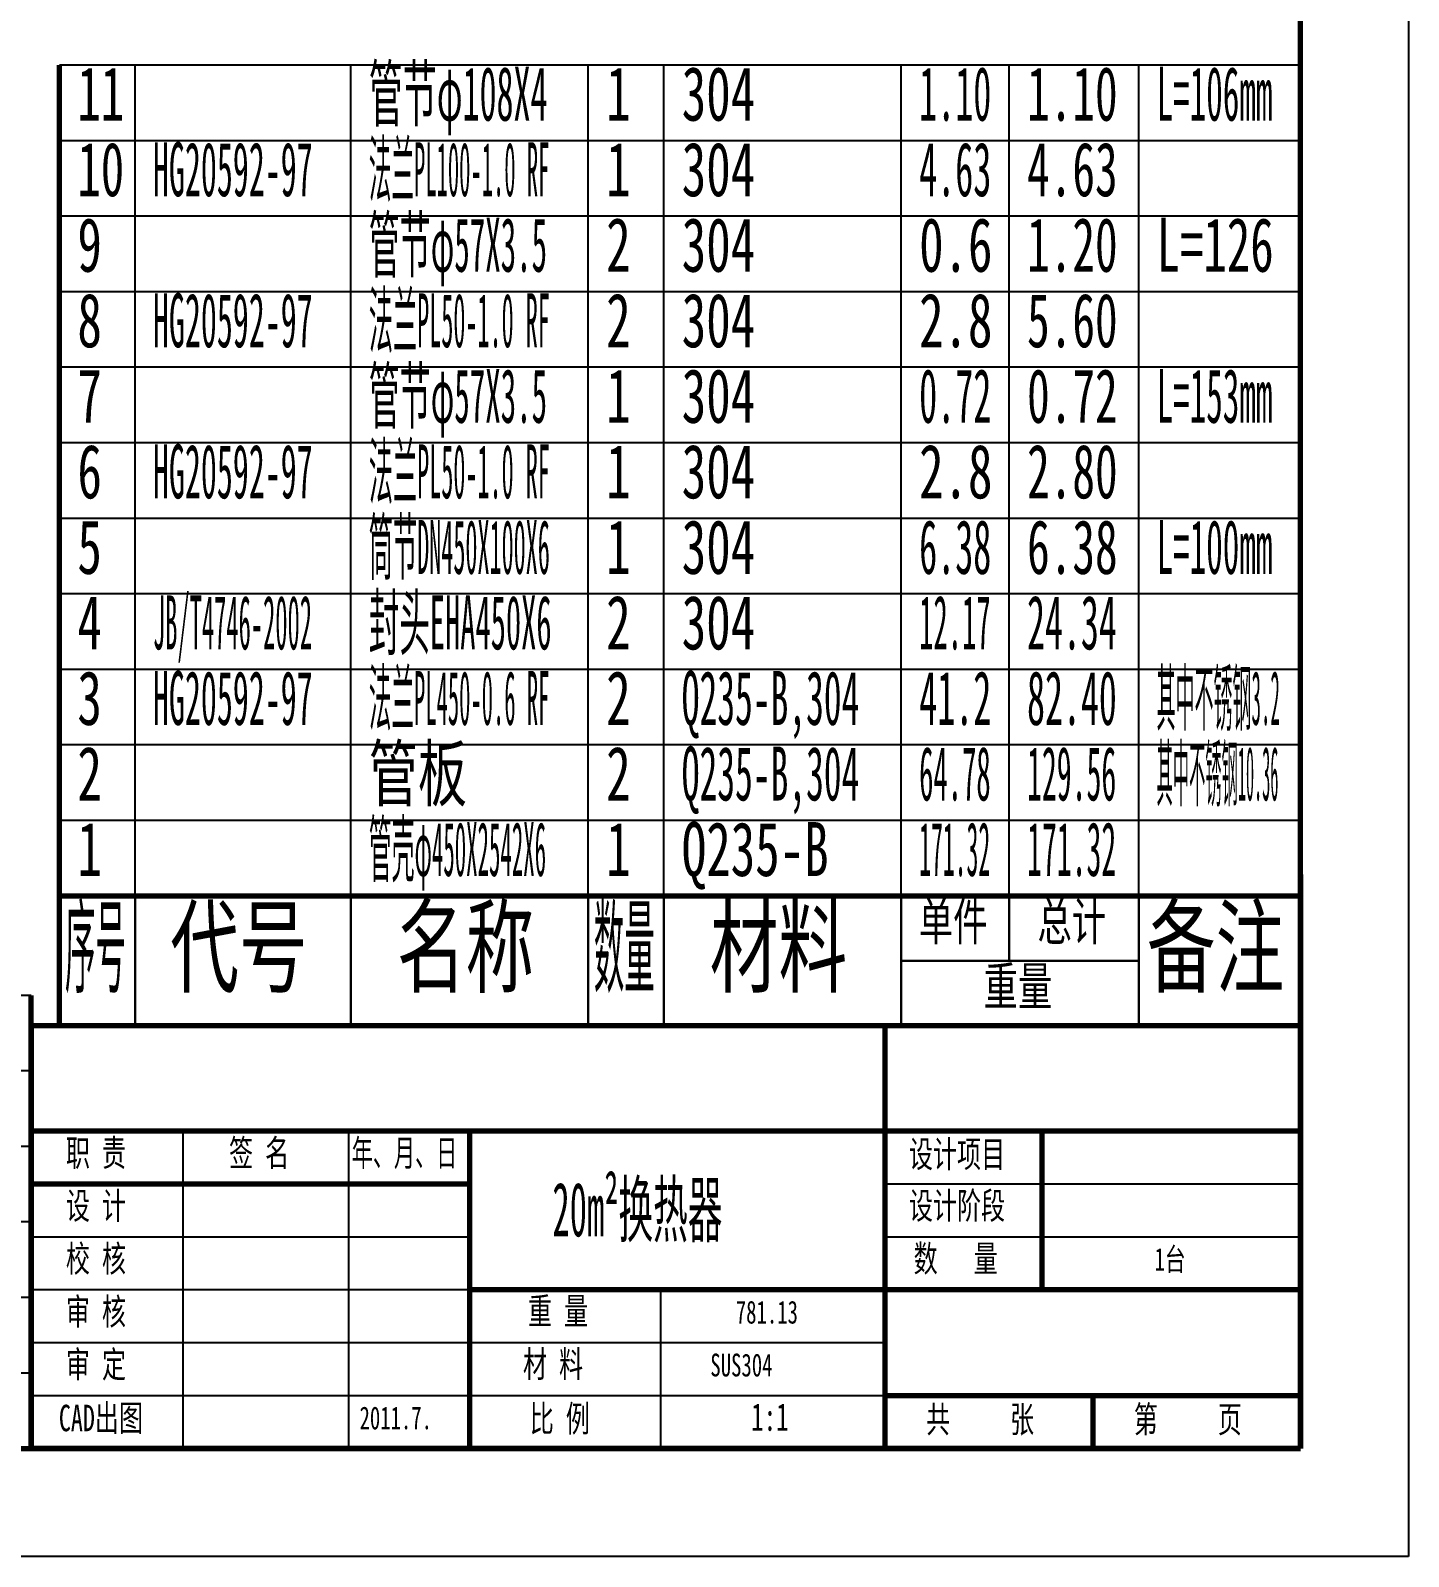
# Model space of a CAD drawing. Header units: millimetres. Extents: x -2673 to 2673, y -4526 to 1890.
# Drawn here: x 1524 to 2673, y -1890 to -617 of the extents above; entities that cross this region are included whole.
import ezdxf

# ---------------------------------------------------------------- set-up
doc = ezdxf.new("R2010")
doc.units = ezdxf.units.MM
for name, color, linetype, lineweight in [('CAXA0', 7, 'Continuous', 70), ('CAXA3', 7, 'Continuous', 25), ('CAXA4', 3, 'Continuous', 25)]:
    doc.layers.add(name, color=color, linetype=linetype, lineweight=lineweight)
doc.styles.add('TextStyle0', font='SIMFANG.TTF', dxfattribs={"width": 0.585181})
doc.styles.add('TextStyle1', font='SIMFANG.TTF', dxfattribs={"width": 0.665629})
doc.styles.add('TextStyle10', font='SIMFANG.TTF', dxfattribs={"width": 0.435158})
doc.styles.add('TextStyle11', font='SIMFANG.TTF', dxfattribs={"width": 0.307382})
doc.styles.add('TextStyle12', font='SIMFANG.TTF', dxfattribs={"width": 0.491571})
doc.styles.add('TextStyle13', font='SIMFANG.TTF', dxfattribs={"width": 0.488981})
doc.styles.add('TextStyle14', font='SIMFANG.TTF', dxfattribs={"width": 0.257974})
doc.styles.add('TextStyle15', font='SIMFANG.TTF', dxfattribs={"width": 0.33333})
doc.styles.add('TextStyle16', font='SIMFANG.TTF', dxfattribs={"width": 0.414658})
doc.styles.add('TextStyle17', font='SIMFANG.TTF', dxfattribs={"width": 0.328637})
doc.styles.add('TextStyle18', font='SIMFANG.TTF', dxfattribs={"width": 0.616971})
doc.styles.add('TextStyle19', font='SIMFANG.TTF', dxfattribs={"width": 0.450957})
doc.styles.add('TextStyle2', font='SIMFANG.TTF', dxfattribs={"width": 0.470995})
doc.styles.add('TextStyle20', font='SIMFANG.TTF', dxfattribs={"width": 0.421258})
doc.styles.add('TextStyle21', font='SIMFANG.TTF', dxfattribs={"width": 0.63806})
doc.styles.add('TextStyle22', font='SIMFANG.TTF', dxfattribs={"width": 0.636874})
doc.styles.add('TextStyle23', font='SIMFANG.TTF', dxfattribs={"width": 0.46223})
doc.styles.add('TextStyle24', font='SIMFANG.TTF', dxfattribs={"width": 0.386959})
doc.styles.add('TextStyle25', font='SIMFANG.TTF', dxfattribs={"width": 0.393293})
doc.styles.add('TextStyle26', font='SIMFANG.TTF', dxfattribs={"width": 0.362728})
doc.styles.add('TextStyle27', font='SIMFANG.TTF', dxfattribs={"width": 0.626564})
doc.styles.add('TextStyle28', font='SIMFANG.TTF', dxfattribs={"width": 0.428072})
doc.styles.add('TextStyle29', font='SIMFANG.TTF', dxfattribs={"width": 0.586574})
doc.styles.add('TextStyle3', font='SIMFANG.TTF', dxfattribs={"width": 0.296597})
doc.styles.add('TextStyle30', font='SIMFANG.TTF', dxfattribs={"width": 0.394941})
doc.styles.add('TextStyle31', font='SIMFANG.TTF', dxfattribs={"width": 0.502312})
doc.styles.add('TextStyle32', font='SIMFANG.TTF', dxfattribs={"width": 0.411067})
doc.styles.add('TextStyle4', font='SIMFANG.TTF', dxfattribs={"width": 0.310994})
doc.styles.add('TextStyle5', font='SIMFANG.TTF', dxfattribs={"width": 0.322659})
doc.styles.add('TextStyle6', font='SIMFANG.TTF', dxfattribs={"width": 0.40497})
doc.styles.add('TextStyle7', font='SIMFANG.TTF', dxfattribs={"width": 0.483942})
doc.styles.add('TextStyle8', font='SIMFANG.TTF', dxfattribs={"width": 0.389594})
doc.styles.add('TextStyle9', font='SIMFANG.TTF', dxfattribs={"width": 0.220916})
doc.styles.add('UserTxtStyle2', font='SIMFANG.TTF', dxfattribs={"width": 0.667})
doc.styles.add('标准', font='SIMFANG.TTF', dxfattribs={"width": 0.667})

# ---------------------------------------------------------------- blocks, each defined once
blk = doc.blocks.new('CAXBLOCK174', base_point=(2583, -1800))
at = {"layer": 'CAXA0', "linetype": 'Continuous', "lineweight": 70}
for p, q in [((2583, -1800), (2583, 1800)), ((-2448, -1800), (2583, -1800))]:
    blk.add_line(p, q, dxfattribs=at)
at = {"layer": 'CAXA3', "linetype": 'Continuous', "lineweight": 25}
for p, q in [((2673, 1890), (2673, -1890)), ((2673, -1890), (-2673, -1890))]:
    blk.add_line(p, q, dxfattribs=at)
blk = doc.blocks.new('CAXBLOCK210')
at = {"layer": 'CAXA3', "color": 0, "linetype": 'Continuous', "lineweight": 70}
for p, q in [((1548, -1447.2), (1548, -1339.2)), ((1611, -1339.2), (1548, -1339.2)), ((1548, -1447.2), (1611, -1447.2))]:
    blk.add_line(p, q, dxfattribs=at)
at = {"layer": 'CAXA3', "color": 0, "linetype": 'Continuous', "lineweight": 25}
blk.add_line((1611, -1339.2), (1611, -1447.2), dxfattribs=at)
at = {"layer": 'CAXA3', "color": 0, "linetype": 'Continuous', "lineweight": 25, "insert": (1552.5, -1350), "char_height": 63, "attachment_point": 1, "style": 'TextStyle3'}
blk.add_mtext('\\fFangSong_GB2312;序号', dxfattribs=at)
blk = doc.blocks.new('CAXBLOCK211')
at = {"layer": 'CAXA3', "color": 0, "linetype": 'Continuous', "lineweight": 25}
for p, q in [((1611, -1447.2), (1611, -1339.2)), ((1791, -1339.2), (1791, -1447.2))]:
    blk.add_line(p, q, dxfattribs=at)
at = {"layer": 'CAXA3', "color": 0, "linetype": 'Continuous', "lineweight": 70}
for p, q in [((1791, -1339.2), (1611, -1339.2)), ((1611, -1447.2), (1791, -1447.2))]:
    blk.add_line(p, q, dxfattribs=at)
at = {"layer": 'CAXA3', "color": 0, "linetype": 'Continuous', "lineweight": 25, "insert": (1640.3, -1350), "char_height": 63, "attachment_point": 1, "style": 'UserTxtStyle2'}
blk.add_mtext('\\fFangSong_GB2312;代号', dxfattribs=at)
blk = doc.blocks.new('CAXBLOCK212')
at = {"layer": 'CAXA3', "color": 0, "linetype": 'Continuous', "lineweight": 25}
for p, q in [((1791, -1447.2), (1791, -1339.2)), ((1989, -1339.2), (1989, -1447.2))]:
    blk.add_line(p, q, dxfattribs=at)
at = {"layer": 'CAXA3', "color": 0, "linetype": 'Continuous', "lineweight": 70}
for p, q in [((1989, -1339.2), (1791, -1339.2)), ((1791, -1447.2), (1989, -1447.2))]:
    blk.add_line(p, q, dxfattribs=at)
at = {"layer": 'CAXA3', "color": 0, "linetype": 'Continuous', "lineweight": 25, "insert": (1829.3, -1350), "char_height": 63, "attachment_point": 1, "style": 'UserTxtStyle2'}
blk.add_mtext('\\fFangSong_GB2312;名称', dxfattribs=at)
blk = doc.blocks.new('CAXBLOCK213')
at = {"layer": 'CAXA3', "color": 0, "linetype": 'Continuous', "lineweight": 25}
for p, q in [((1989, -1447.2), (1989, -1339.2)), ((2052, -1339.2), (2052, -1447.2))]:
    blk.add_line(p, q, dxfattribs=at)
at = {"layer": 'CAXA3', "color": 0, "linetype": 'Continuous', "lineweight": 70}
for p, q in [((2052, -1339.2), (1989, -1339.2)), ((1989, -1447.2), (2052, -1447.2))]:
    blk.add_line(p, q, dxfattribs=at)
at = {"layer": 'CAXA3', "color": 0, "linetype": 'Continuous', "lineweight": 25, "insert": (1993.5, -1350), "char_height": 63, "attachment_point": 1, "style": 'TextStyle3'}
blk.add_mtext('\\fFangSong_GB2312;数量', dxfattribs=at)
blk = doc.blocks.new('CAXBLOCK214')
at = {"layer": 'CAXA3', "color": 0, "linetype": 'Continuous', "lineweight": 25}
for p, q in [((2052, -1447.2), (2052, -1339.2)), ((2250, -1339.2), (2250, -1447.2))]:
    blk.add_line(p, q, dxfattribs=at)
at = {"layer": 'CAXA3', "color": 0, "linetype": 'Continuous', "lineweight": 70}
for p, q in [((2250, -1339.2), (2052, -1339.2)), ((2052, -1447.2), (2250, -1447.2))]:
    blk.add_line(p, q, dxfattribs=at)
at = {"layer": 'CAXA3', "color": 0, "linetype": 'Continuous', "lineweight": 25, "insert": (2090.3, -1350), "char_height": 63, "attachment_point": 1, "style": 'UserTxtStyle2'}
blk.add_mtext('\\fFangSong_GB2312;材料', dxfattribs=at)
blk = doc.blocks.new('CAXBLOCK215')
at = {"layer": 'CAXA3', "color": 0, "linetype": 'Continuous', "lineweight": 25}
for p, q in [((2250, -1447.2), (2250, -1393.2)), ((2448, -1393.2), (2250, -1393.2)), ((2448, -1393.2), (2448, -1447.2))]:
    blk.add_line(p, q, dxfattribs=at)
at = {"layer": 'CAXA3', "color": 0, "linetype": 'Continuous', "lineweight": 70}
blk.add_line((2250, -1447.2), (2448, -1447.2), dxfattribs=at)
at = {"layer": 'CAXA3', "color": 0, "linetype": 'Continuous', "lineweight": 25, "insert": (2318.6, -1398.6), "char_height": 31.5, "attachment_point": 1, "style": 'UserTxtStyle2'}
blk.add_mtext('\\fFangSong_GB2312;重量', dxfattribs=at)
blk = doc.blocks.new('CAXBLOCK216')
at = {"layer": 'CAXA3', "color": 0, "linetype": 'Continuous', "lineweight": 25}
for p, q in [((2250, -1393.2), (2250, -1339.2)), ((2340, -1339.2), (2340, -1393.2)), ((2250, -1393.2), (2340, -1393.2))]:
    blk.add_line(p, q, dxfattribs=at)
at = {"layer": 'CAXA3', "color": 0, "linetype": 'Continuous', "lineweight": 70}
blk.add_line((2340, -1339.2), (2250, -1339.2), dxfattribs=at)
at = {"layer": 'CAXA3', "color": 0, "linetype": 'Continuous', "lineweight": 25, "insert": (2264.6, -1344.6), "char_height": 31.5, "attachment_point": 1, "style": 'UserTxtStyle2'}
blk.add_mtext('\\fFangSong_GB2312;单件', dxfattribs=at)
blk = doc.blocks.new('CAXBLOCK217')
at = {"layer": 'CAXA3', "color": 0, "linetype": 'Continuous', "lineweight": 25}
for p, q in [((2340, -1393.2), (2340, -1339.2)), ((2448, -1339.2), (2448, -1393.2)), ((2340, -1393.2), (2448, -1393.2))]:
    blk.add_line(p, q, dxfattribs=at)
at = {"layer": 'CAXA3', "color": 0, "linetype": 'Continuous', "lineweight": 70}
blk.add_line((2448, -1339.2), (2340, -1339.2), dxfattribs=at)
at = {"layer": 'CAXA3', "color": 0, "linetype": 'Continuous', "lineweight": 25, "insert": (2363.6, -1344.6), "char_height": 31.5, "attachment_point": 1, "style": 'UserTxtStyle2'}
blk.add_mtext('\\fFangSong_GB2312;总计', dxfattribs=at)
blk = doc.blocks.new('CAXBLOCK218')
at = {"layer": 'CAXA3', "color": 0, "linetype": 'Continuous', "lineweight": 25}
blk.add_line((2448, -1447.2), (2448, -1339.2), dxfattribs=at)
at = {"layer": 'CAXA3', "color": 0, "linetype": 'Continuous', "lineweight": 70}
for p, q in [((2583, -1339.2), (2448, -1339.2)), ((2583, -1339.2), (2583, -1447.2)), ((2448, -1447.2), (2583, -1447.2))]:
    blk.add_line(p, q, dxfattribs=at)
at = {"layer": 'CAXA3', "color": 0, "linetype": 'Continuous', "lineweight": 25, "insert": (2454.8, -1350), "char_height": 63, "attachment_point": 1, "style": 'UserTxtStyle2'}
blk.add_mtext('\\fFangSong_GB2312;备注', dxfattribs=at)
blk = doc.blocks.new('CAXBLOCK219')
at = {"layer": 'CAXA3', "color": 0, "linetype": 'Continuous', "lineweight": 70}
for p, q in [((2583, -1447.2), (2583, -1321.2)), ((2583, -1321.2), (2583, -1447.2))]:
    blk.add_line(p, q, dxfattribs=at)
blk = doc.blocks.new('CAXBLOCK209', base_point=(1548, -1447.2))
at = {"layer": 'CAXA3'}
for name in ['CAXBLOCK219', 'CAXBLOCK210', 'CAXBLOCK211', 'CAXBLOCK212', 'CAXBLOCK213', 'CAXBLOCK214', 'CAXBLOCK216', 'CAXBLOCK217', 'CAXBLOCK218', 'CAXBLOCK215']:
    blk.add_blockref(name, (0, 0), dxfattribs=at)
blk = doc.blocks.new('CAXBLOCK220', base_point=(1548, -1339.2))
at = {"layer": 'CAXA3', "color": 0, "linetype": 'Continuous', "lineweight": 25}
for p, q in [((2583, -1276.2), (1548, -1276.2)), ((1611, -1339.2), (1611, -1276.2)), ((1791, -1339.2), (1791, -1276.2)), ((1989, -1339.2), (1989, -1276.2)), ((2052, -1339.2), (2052, -1276.2)), ((2250, -1339.2), (2250, -1276.2)), ((2340, -1339.2), (2340, -1276.2)), ((2448, -1339.2), (2448, -1276.2)), ((2583, -1339.2), (1548, -1339.2))]:
    blk.add_line(p, q, dxfattribs=at)
at = {"layer": 'CAXA3', "color": 0, "linetype": 'Continuous', "lineweight": 70}
for p, q in [((1548, -1339.2), (1548, -1276.2)), ((2583, -1339.2), (2583, -1276.2))]:
    blk.add_line(p, q, dxfattribs=at)
at = {"layer": 'CAXA3', "color": 0, "linetype": 'Continuous', "lineweight": 25, "char_height": 45, "attachment_point": 1}
for s, insert, style in [('\\fFangSong_GB2312;管壳φ450X2542X6', (1805.9, -1277.5), 'TextStyle4'), ('\\fFangSong_GB2312;1', (1562.9, -1277.5), 'UserTxtStyle2'), ('\\fFangSong_GB2312;1', (2003.9, -1277.5), 'UserTxtStyle2'), ('\\fFangSong_GB2312;Q235-B', (2066.9, -1277.5), 'UserTxtStyle2'), ('\\fFangSong_GB2312;171.32', (2264.9, -1277.5), 'TextStyle5'), ('\\fFangSong_GB2312;171.32', (2354.9, -1277.5), 'TextStyle6')]:
    blk.add_mtext(s, dxfattribs=dict(at, insert=insert, style=style))
blk = doc.blocks.new('CAXBLOCK221', base_point=(1548, -1276.2))
at = {"layer": 'CAXA3', "color": 0, "linetype": 'Continuous', "lineweight": 25}
for p, q in [((2583, -1213.2), (1548, -1213.2)), ((1611, -1276.2), (1611, -1213.2)), ((1791, -1276.2), (1791, -1213.2)), ((1989, -1276.2), (1989, -1213.2)), ((2052, -1276.2), (2052, -1213.2)), ((2250, -1276.2), (2250, -1213.2)), ((2340, -1276.2), (2340, -1213.2)), ((2448, -1276.2), (2448, -1213.2)), ((2583, -1276.2), (1548, -1276.2))]:
    blk.add_line(p, q, dxfattribs=at)
at = {"layer": 'CAXA3', "color": 0, "linetype": 'Continuous', "lineweight": 70}
for p, q in [((1548, -1276.2), (1548, -1213.2)), ((2583, -1276.2), (2583, -1213.2))]:
    blk.add_line(p, q, dxfattribs=at)
at = {"layer": 'CAXA3', "color": 0, "linetype": 'Continuous', "lineweight": 25, "char_height": 45, "attachment_point": 1}
for s, insert, style in [('\\fFangSong_GB2312;管板', (1805.9, -1214.5), 'UserTxtStyle2'), ('\\fFangSong_GB2312;其中不锈钢10.36', (2462.9, -1214.5), 'TextStyle9'), ('\\fFangSong_GB2312;2', (1562.9, -1214.5), 'UserTxtStyle2'), ('\\fFangSong_GB2312;2', (2003.9, -1214.5), 'UserTxtStyle2'), ('\\fFangSong_GB2312;Q235-B,304', (2066.9, -1214.5), 'TextStyle7'), ('\\fFangSong_GB2312;64.78', (2264.9, -1214.5), 'TextStyle8'), ('\\fFangSong_GB2312;129.56', (2354.9, -1214.5), 'TextStyle6')]:
    blk.add_mtext(s, dxfattribs=dict(at, insert=insert, style=style))
blk = doc.blocks.new('CAXBLOCK222', base_point=(1548, -1213.2))
at = {"layer": 'CAXA3', "color": 0, "linetype": 'Continuous', "lineweight": 25}
for p, q in [((2583, -1150.2), (1548, -1150.2)), ((1611, -1213.2), (1611, -1150.2)), ((1791, -1213.2), (1791, -1150.2)), ((1989, -1213.2), (1989, -1150.2)), ((2052, -1213.2), (2052, -1150.2)), ((2250, -1213.2), (2250, -1150.2)), ((2340, -1213.2), (2340, -1150.2)), ((2448, -1213.2), (2448, -1150.2)), ((2583, -1213.2), (1548, -1213.2))]:
    blk.add_line(p, q, dxfattribs=at)
at = {"layer": 'CAXA3', "color": 0, "linetype": 'Continuous', "lineweight": 70}
for p, q in [((1548, -1213.2), (1548, -1150.2)), ((2583, -1213.2), (2583, -1150.2))]:
    blk.add_line(p, q, dxfattribs=at)
at = {"layer": 'CAXA3', "color": 0, "linetype": 'Continuous', "lineweight": 25, "char_height": 45, "attachment_point": 1}
for s, insert, style in [('\\fFangSong_GB2312;法兰PL450-0.6 RF', (1805.9, -1151.5), 'TextStyle11'), ('\\fFangSong_GB2312;其中不锈钢3.2', (2462.9, -1151.5), 'TextStyle14'), ('\\fFangSong_GB2312;3', (1562.9, -1151.5), 'UserTxtStyle2'), ('\\fFangSong_GB2312;HG20592-97', (1625.9, -1151.5), 'TextStyle10'), ('\\fFangSong_GB2312;2', (2003.9, -1151.5), 'UserTxtStyle2'), ('\\fFangSong_GB2312;Q235-B,304', (2066.9, -1151.5), 'TextStyle7'), ('\\fFangSong_GB2312;41.2', (2264.9, -1151.5), 'TextStyle12'), ('\\fFangSong_GB2312;82.40', (2354.9, -1151.5), 'TextStyle13')]:
    blk.add_mtext(s, dxfattribs=dict(at, insert=insert, style=style))
blk = doc.blocks.new('CAXBLOCK223', base_point=(1548, -1150.2))
at = {"layer": 'CAXA3', "color": 0, "linetype": 'Continuous', "lineweight": 25}
for p, q in [((2583, -1087.2), (1548, -1087.2)), ((1611, -1150.2), (1611, -1087.2)), ((1791, -1150.2), (1791, -1087.2)), ((1989, -1150.2), (1989, -1087.2)), ((2052, -1150.2), (2052, -1087.2)), ((2250, -1150.2), (2250, -1087.2)), ((2340, -1150.2), (2340, -1087.2)), ((2448, -1150.2), (2448, -1087.2)), ((2583, -1150.2), (1548, -1150.2))]:
    blk.add_line(p, q, dxfattribs=at)
at = {"layer": 'CAXA3', "color": 0, "linetype": 'Continuous', "lineweight": 70}
for p, q in [((1548, -1150.2), (1548, -1087.2)), ((2583, -1150.2), (2583, -1087.2))]:
    blk.add_line(p, q, dxfattribs=at)
at = {"layer": 'CAXA3', "color": 0, "linetype": 'Continuous', "lineweight": 25, "char_height": 45, "attachment_point": 1}
for s, insert, style in [('\\fFangSong_GB2312;4', (1562.9, -1088.5), 'UserTxtStyle2'), ('\\fFangSong_GB2312;JB/T4746-2002', (1625.9, -1088.5), 'TextStyle15'), ('\\fFangSong_GB2312;封头EHA450X6', (1805.9, -1088.5), 'TextStyle16'), ('\\fFangSong_GB2312;2', (2003.9, -1088.5), 'UserTxtStyle2'), ('\\fFangSong_GB2312;304', (2066.9, -1088.5), 'UserTxtStyle2'), ('\\fFangSong_GB2312;12.17', (2264.9, -1088.5), 'TextStyle8'), ('\\fFangSong_GB2312;24.34', (2354.9, -1088.5), 'TextStyle13')]:
    blk.add_mtext(s, dxfattribs=dict(at, insert=insert, style=style))
blk = doc.blocks.new('CAXBLOCK224', base_point=(1548, -1087.2))
at = {"layer": 'CAXA3', "color": 0, "linetype": 'Continuous', "lineweight": 25}
for p, q in [((2583, -1024.2), (1548, -1024.2)), ((1611, -1087.2), (1611, -1024.2)), ((1791, -1087.2), (1791, -1024.2)), ((1989, -1087.2), (1989, -1024.2)), ((2052, -1087.2), (2052, -1024.2)), ((2250, -1087.2), (2250, -1024.2)), ((2340, -1087.2), (2340, -1024.2)), ((2448, -1087.2), (2448, -1024.2)), ((2583, -1087.2), (1548, -1087.2))]:
    blk.add_line(p, q, dxfattribs=at)
at = {"layer": 'CAXA3', "color": 0, "linetype": 'Continuous', "lineweight": 70}
for p, q in [((1548, -1087.2), (1548, -1024.2)), ((2583, -1087.2), (2583, -1024.2))]:
    blk.add_line(p, q, dxfattribs=at)
at = {"layer": 'CAXA3', "color": 0, "linetype": 'Continuous', "lineweight": 25, "char_height": 45, "attachment_point": 1}
for s, insert, style in [('\\fFangSong_GB2312;5', (1562.9, -1025.5), 'UserTxtStyle2'), ('\\fFangSong_GB2312;筒节DN450X100X6', (1805.9, -1025.5), 'TextStyle17'), ('\\fFangSong_GB2312;1', (2003.9, -1025.5), 'UserTxtStyle2'), ('\\fFangSong_GB2312;304', (2066.9, -1025.5), 'UserTxtStyle2'), ('\\fFangSong_GB2312;6.38', (2264.9, -1025.5), 'TextStyle12'), ('\\fFangSong_GB2312;6.38', (2354.9, -1025.5), 'TextStyle18'), ('\\fFangSong_GB2312;L=100mm', (2462.9, -1025.5), 'TextStyle19')]:
    blk.add_mtext(s, dxfattribs=dict(at, insert=insert, style=style))
blk = doc.blocks.new('CAXBLOCK225', base_point=(1548, -1024.2))
at = {"layer": 'CAXA3', "color": 0, "linetype": 'Continuous', "lineweight": 25}
for p, q in [((2583, -961.2), (1548, -961.2)), ((1611, -1024.2), (1611, -961.2)), ((1791, -1024.2), (1791, -961.2)), ((1989, -1024.2), (1989, -961.2)), ((2052, -1024.2), (2052, -961.2)), ((2250, -1024.2), (2250, -961.2)), ((2340, -1024.2), (2340, -961.2)), ((2448, -1024.2), (2448, -961.2)), ((2583, -1024.2), (1548, -1024.2))]:
    blk.add_line(p, q, dxfattribs=at)
at = {"layer": 'CAXA3', "color": 0, "linetype": 'Continuous', "lineweight": 70}
for p, q in [((1548, -1024.2), (1548, -961.2)), ((2583, -1024.2), (2583, -961.2))]:
    blk.add_line(p, q, dxfattribs=at)
at = {"layer": 'CAXA3', "color": 0, "linetype": 'Continuous', "lineweight": 25, "char_height": 45, "attachment_point": 1}
for s, insert, style in [('\\fFangSong_GB2312;6', (1562.9, -962.5), 'UserTxtStyle2'), ('\\fFangSong_GB2312;HG20592-97', (1625.9, -962.5), 'TextStyle10'), ('\\fFangSong_GB2312;法兰PL50-1.0 RF', (1805.9, -962.5), 'TextStyle17'), ('\\fFangSong_GB2312;1', (2003.9, -962.5), 'UserTxtStyle2'), ('\\fFangSong_GB2312;304', (2066.9, -962.5), 'UserTxtStyle2'), ('\\fFangSong_GB2312;2.8', (2264.9, -962.5), 'TextStyle1'), ('\\fFangSong_GB2312;2.80', (2354.9, -962.5), 'TextStyle18')]:
    blk.add_mtext(s, dxfattribs=dict(at, insert=insert, style=style))
blk = doc.blocks.new('CAXBLOCK226', base_point=(1548, -961.2))
at = {"layer": 'CAXA3', "color": 0, "linetype": 'Continuous', "lineweight": 25}
for p, q in [((2583, -898.2), (1548, -898.2)), ((1611, -961.2), (1611, -898.2)), ((1791, -961.2), (1791, -898.2)), ((1989, -961.2), (1989, -898.2)), ((2052, -961.2), (2052, -898.2)), ((2250, -961.2), (2250, -898.2)), ((2340, -961.2), (2340, -898.2)), ((2448, -961.2), (2448, -898.2)), ((2583, -961.2), (1548, -961.2))]:
    blk.add_line(p, q, dxfattribs=at)
at = {"layer": 'CAXA3', "color": 0, "linetype": 'Continuous', "lineweight": 70}
for p, q in [((1548, -961.2), (1548, -898.2)), ((2583, -961.2), (2583, -898.2))]:
    blk.add_line(p, q, dxfattribs=at)
at = {"layer": 'CAXA3', "color": 0, "linetype": 'Continuous', "lineweight": 25, "char_height": 45, "attachment_point": 1}
for s, insert, style in [('\\fFangSong_GB2312;7', (1562.9, -899.5), 'UserTxtStyle2'), ('\\fFangSong_GB2312;管节φ57X3.5', (1805.9, -899.5), 'TextStyle20'), ('\\fFangSong_GB2312;1', (2003.9, -899.5), 'UserTxtStyle2'), ('\\fFangSong_GB2312;304', (2066.9, -899.5), 'UserTxtStyle2'), ('\\fFangSong_GB2312;0.72', (2264.9, -899.5), 'TextStyle12'), ('\\fFangSong_GB2312;0.72', (2354.9, -899.5), 'TextStyle18'), ('\\fFangSong_GB2312;L=153mm', (2462.9, -899.5), 'TextStyle19')]:
    blk.add_mtext(s, dxfattribs=dict(at, insert=insert, style=style))
blk = doc.blocks.new('CAXBLOCK227', base_point=(1548, -898.2))
at = {"layer": 'CAXA3', "color": 0, "linetype": 'Continuous', "lineweight": 25}
for p, q in [((2583, -835.2), (1548, -835.2)), ((1611, -898.2), (1611, -835.2)), ((1791, -898.2), (1791, -835.2)), ((1989, -898.2), (1989, -835.2)), ((2052, -898.2), (2052, -835.2)), ((2250, -898.2), (2250, -835.2)), ((2340, -898.2), (2340, -835.2)), ((2448, -898.2), (2448, -835.2)), ((2583, -898.2), (1548, -898.2))]:
    blk.add_line(p, q, dxfattribs=at)
at = {"layer": 'CAXA3', "color": 0, "linetype": 'Continuous', "lineweight": 70}
for p, q in [((1548, -898.2), (1548, -835.2)), ((2583, -898.2), (2583, -835.2))]:
    blk.add_line(p, q, dxfattribs=at)
at = {"layer": 'CAXA3', "color": 0, "linetype": 'Continuous', "lineweight": 25, "char_height": 45, "attachment_point": 1}
for s, insert, style in [('\\fFangSong_GB2312;8', (1562.9, -836.5), 'UserTxtStyle2'), ('\\fFangSong_GB2312;HG20592-97', (1625.9, -836.5), 'TextStyle10'), ('\\fFangSong_GB2312;法兰PL50-1.0 RF', (1805.9, -836.5), 'TextStyle17'), ('\\fFangSong_GB2312;2', (2003.9, -836.5), 'UserTxtStyle2'), ('\\fFangSong_GB2312;304', (2066.9, -836.5), 'UserTxtStyle2'), ('\\fFangSong_GB2312;2.8', (2264.9, -836.5), 'TextStyle1'), ('\\fFangSong_GB2312;5.60', (2354.9, -836.5), 'TextStyle18')]:
    blk.add_mtext(s, dxfattribs=dict(at, insert=insert, style=style))
blk = doc.blocks.new('CAXBLOCK228', base_point=(1548, -835.2))
at = {"layer": 'CAXA3', "color": 0, "linetype": 'Continuous', "lineweight": 25}
for p, q in [((2583, -772.2), (1548, -772.2)), ((1611, -835.2), (1611, -772.2)), ((1791, -835.2), (1791, -772.2)), ((1989, -835.2), (1989, -772.2)), ((2052, -835.2), (2052, -772.2)), ((2250, -835.2), (2250, -772.2)), ((2340, -835.2), (2340, -772.2)), ((2448, -835.2), (2448, -772.2)), ((2583, -835.2), (1548, -835.2))]:
    blk.add_line(p, q, dxfattribs=at)
at = {"layer": 'CAXA3', "color": 0, "linetype": 'Continuous', "lineweight": 70}
for p, q in [((1548, -835.2), (1548, -772.2)), ((2583, -835.2), (2583, -772.2))]:
    blk.add_line(p, q, dxfattribs=at)
at = {"layer": 'CAXA3', "color": 0, "linetype": 'Continuous', "lineweight": 25, "char_height": 45, "attachment_point": 1}
for s, insert, style in [('\\fFangSong_GB2312;9', (1562.9, -773.5), 'UserTxtStyle2'), ('\\fFangSong_GB2312;管节φ57X3.5', (1805.9, -773.5), 'TextStyle20'), ('\\fFangSong_GB2312;2', (2003.9, -773.5), 'UserTxtStyle2'), ('\\fFangSong_GB2312;304', (2066.9, -773.5), 'UserTxtStyle2'), ('\\fFangSong_GB2312;0.6', (2264.9, -773.5), 'TextStyle1'), ('\\fFangSong_GB2312;1.20', (2354.9, -773.5), 'TextStyle18'), ('\\fFangSong_GB2312;L=126', (2462.9, -773.5), 'TextStyle21')]:
    blk.add_mtext(s, dxfattribs=dict(at, insert=insert, style=style))
blk = doc.blocks.new('CAXBLOCK229', base_point=(1548, -772.2))
at = {"layer": 'CAXA3', "color": 0, "linetype": 'Continuous', "lineweight": 25}
for p, q in [((2583, -709.2), (1548, -709.2)), ((1611, -772.2), (1611, -709.2)), ((1791, -772.2), (1791, -709.2)), ((1989, -772.2), (1989, -709.2)), ((2052, -772.2), (2052, -709.2)), ((2250, -772.2), (2250, -709.2)), ((2340, -772.2), (2340, -709.2)), ((2448, -772.2), (2448, -709.2)), ((2583, -772.2), (1548, -772.2))]:
    blk.add_line(p, q, dxfattribs=at)
at = {"layer": 'CAXA3', "color": 0, "linetype": 'Continuous', "lineweight": 70}
for p, q in [((1548, -772.2), (1548, -709.2)), ((2583, -772.2), (2583, -709.2))]:
    blk.add_line(p, q, dxfattribs=at)
at = {"layer": 'CAXA3', "color": 0, "linetype": 'Continuous', "lineweight": 25, "char_height": 45, "attachment_point": 1}
for s, insert, style in [('\\fFangSong_GB2312;10', (1562.9, -710.5), 'TextStyle22'), ('\\fFangSong_GB2312;HG20592-97', (1625.9, -710.5), 'TextStyle10'), ('\\fFangSong_GB2312;法兰PL100-1.0 RF', (1805.9, -710.5), 'TextStyle11'), ('\\fFangSong_GB2312;1', (2003.9, -710.5), 'UserTxtStyle2'), ('\\fFangSong_GB2312;304', (2066.9, -710.5), 'UserTxtStyle2'), ('\\fFangSong_GB2312;4.63', (2264.9, -710.5), 'TextStyle12'), ('\\fFangSong_GB2312;4.63', (2354.9, -710.5), 'TextStyle18')]:
    blk.add_mtext(s, dxfattribs=dict(at, insert=insert, style=style))
blk = doc.blocks.new('CAXBLOCK230', base_point=(1548, -709.2))
at = {"layer": 'CAXA3', "color": 0, "linetype": 'Continuous', "lineweight": 25}
for p, q in [((2583, -646.2), (1548, -646.2)), ((1611, -709.2), (1611, -646.2)), ((1791, -709.2), (1791, -646.2)), ((1989, -709.2), (1989, -646.2)), ((2052, -709.2), (2052, -646.2)), ((2250, -709.2), (2250, -646.2)), ((2340, -709.2), (2340, -646.2)), ((2448, -709.2), (2448, -646.2)), ((2583, -709.2), (1548, -709.2))]:
    blk.add_line(p, q, dxfattribs=at)
at = {"layer": 'CAXA3', "color": 0, "linetype": 'Continuous', "lineweight": 70}
for p, q in [((1548, -709.2), (1548, -646.2)), ((2583, -709.2), (2583, -646.2))]:
    blk.add_line(p, q, dxfattribs=at)
at = {"layer": 'CAXA3', "color": 0, "linetype": 'Continuous', "lineweight": 25, "char_height": 45, "attachment_point": 1}
for s, insert, style in [('\\fFangSong_GB2312;11', (1562.9, -647.5), 'TextStyle22'), ('\\fFangSong_GB2312;管节φ108X4', (1805.9, -647.5), 'TextStyle23'), ('\\fFangSong_GB2312;1', (2003.9, -647.5), 'UserTxtStyle2'), ('\\fFangSong_GB2312;304', (2066.9, -647.5), 'UserTxtStyle2'), ('\\fFangSong_GB2312;1.10', (2264.9, -647.5), 'TextStyle12'), ('\\fFangSong_GB2312;1.10', (2354.9, -647.5), 'TextStyle18'), ('\\fFangSong_GB2312;L=106mm', (2462.9, -647.5), 'TextStyle19')]:
    blk.add_mtext(s, dxfattribs=dict(at, insert=insert, style=style))
blk = doc.blocks.new('CAXBLOCK231', base_point=(489.4, -1800))
at = {"layer": 'CAXA3', "color": 0, "linetype": 'Continuous', "lineweight": 25}
for p, q in [((1524.4, -1737), (489.4, -1737)), ((552.4, -1800), (552.4, -1737)), ((732.4, -1800), (732.4, -1737)), ((930.4, -1800), (930.4, -1737)), ((993.4, -1800), (993.4, -1737)), ((1191.4, -1800), (1191.4, -1737)), ((1281.4, -1800), (1281.4, -1737)), ((1389.4, -1800), (1389.4, -1737)), ((1524.4, -1800), (489.4, -1800))]:
    blk.add_line(p, q, dxfattribs=at)
at = {"layer": 'CAXA3', "color": 0, "linetype": 'Continuous', "lineweight": 70}
for p, q in [((489.4, -1800), (489.4, -1737)), ((1524.4, -1800), (1524.4, -1737))]:
    blk.add_line(p, q, dxfattribs=at)
at = {"layer": 'CAXA3', "color": 0, "linetype": 'Continuous', "lineweight": 25, "char_height": 45, "attachment_point": 1}
for s, insert, style in [('\\fFangSong_GB2312;12', (504.4, -1738.3), 'TextStyle22'), ('\\fFangSong_GB2312;拉杆φ16X2350', (747.4, -1738.3), 'TextStyle24'), ('\\fFangSong_GB2312;4', (945.4, -1738.3), 'UserTxtStyle2'), ('\\fFangSong_GB2312;20', (1008.4, -1738.3), 'UserTxtStyle2'), ('\\fFangSong_GB2312;4.73', (1206.4, -1738.3), 'TextStyle12'), ('\\fFangSong_GB2312;18.92', (1296.4, -1738.3), 'TextStyle13'), ('\\fFangSong_GB2312;L=2350mm', (1404.4, -1738.3), 'TextStyle25')]:
    blk.add_mtext(s, dxfattribs=dict(at, insert=insert, style=style))
blk = doc.blocks.new('CAXBLOCK232', base_point=(489.4, -1737))
at = {"layer": 'CAXA3', "color": 0, "linetype": 'Continuous', "lineweight": 25}
for p, q in [((1524.4, -1674), (489.4, -1674)), ((552.4, -1737), (552.4, -1674)), ((732.4, -1737), (732.4, -1674)), ((930.4, -1737), (930.4, -1674)), ((993.4, -1737), (993.4, -1674)), ((1191.4, -1737), (1191.4, -1674)), ((1281.4, -1737), (1281.4, -1674)), ((1389.4, -1737), (1389.4, -1674)), ((1524.4, -1737), (489.4, -1737))]:
    blk.add_line(p, q, dxfattribs=at)
at = {"layer": 'CAXA3', "color": 0, "linetype": 'Continuous', "lineweight": 70}
for p, q in [((489.4, -1737), (489.4, -1674)), ((1524.4, -1737), (1524.4, -1674))]:
    blk.add_line(p, q, dxfattribs=at)
at = {"layer": 'CAXA3', "color": 0, "linetype": 'Continuous', "lineweight": 25, "char_height": 45, "attachment_point": 1}
for s, insert, style in [('\\fFangSong_GB2312;13', (504.4, -1675.3), 'TextStyle22'), ('\\fFangSong_GB2312;定距管φ25X2.5', (747.4, -1675.3), 'TextStyle26'), ('\\fFangSong_GB2312;24', (945.4, -1675.3), 'TextStyle22'), ('\\fFangSong_GB2312;20', (1008.4, -1675.3), 'UserTxtStyle2'), ('\\fFangSong_GB2312;0.5', (1206.4, -1675.3), 'TextStyle1'), ('\\fFangSong_GB2312;12.00', (1296.4, -1675.3), 'TextStyle13'), ('\\fFangSong_GB2312;L=359mm', (1404.4, -1675.3), 'TextStyle19')]:
    blk.add_mtext(s, dxfattribs=dict(at, insert=insert, style=style))
blk = doc.blocks.new('CAXBLOCK233', base_point=(489.4, -1674))
at = {"layer": 'CAXA3', "color": 0, "linetype": 'Continuous', "lineweight": 25}
for p, q in [((1524.4, -1611), (489.4, -1611)), ((552.4, -1674), (552.4, -1611)), ((732.4, -1674), (732.4, -1611)), ((930.4, -1674), (930.4, -1611)), ((993.4, -1674), (993.4, -1611)), ((1191.4, -1674), (1191.4, -1611)), ((1281.4, -1674), (1281.4, -1611)), ((1389.4, -1674), (1389.4, -1611)), ((1524.4, -1674), (489.4, -1674))]:
    blk.add_line(p, q, dxfattribs=at)
at = {"layer": 'CAXA3', "color": 0, "linetype": 'Continuous', "lineweight": 70}
for p, q in [((489.4, -1674), (489.4, -1611)), ((1524.4, -1674), (1524.4, -1611))]:
    blk.add_line(p, q, dxfattribs=at)
at = {"layer": 'CAXA3', "color": 0, "linetype": 'Continuous', "lineweight": 25, "char_height": 45, "attachment_point": 1}
for s, insert, style in [('\\fFangSong_GB2312;14', (504.4, -1612.3), 'TextStyle22'), ('\\fFangSong_GB2312;GB52-76', (567.4, -1612.3), 'TextStyle27'), ('\\fFangSong_GB2312;螺母M16,平垫', (747.4, -1612.3), 'TextStyle28'), ('\\fFangSong_GB2312;4', (945.4, -1612.3), 'UserTxtStyle2'), ('\\fFangSong_GB2312;30', (1008.4, -1612.3), 'UserTxtStyle2'), ('\\fFangSong_GB2312;0.05', (1206.4, -1612.3), 'TextStyle12'), ('\\fFangSong_GB2312;0.20', (1296.4, -1612.3), 'TextStyle18')]:
    blk.add_mtext(s, dxfattribs=dict(at, insert=insert, style=style))
blk = doc.blocks.new('CAXBLOCK234', base_point=(489.4, -1611))
at = {"layer": 'CAXA3', "color": 0, "linetype": 'Continuous', "lineweight": 25}
for p, q in [((1524.4, -1548), (489.4, -1548)), ((552.4, -1611), (552.4, -1548)), ((732.4, -1611), (732.4, -1548)), ((930.4, -1611), (930.4, -1548)), ((993.4, -1611), (993.4, -1548)), ((1191.4, -1611), (1191.4, -1548)), ((1281.4, -1611), (1281.4, -1548)), ((1389.4, -1611), (1389.4, -1548)), ((1524.4, -1611), (489.4, -1611))]:
    blk.add_line(p, q, dxfattribs=at)
at = {"layer": 'CAXA3', "color": 0, "linetype": 'Continuous', "lineweight": 70}
for p, q in [((489.4, -1611), (489.4, -1548)), ((1524.4, -1611), (1524.4, -1548))]:
    blk.add_line(p, q, dxfattribs=at)
at = {"layer": 'CAXA3', "color": 0, "linetype": 'Continuous', "lineweight": 25, "char_height": 45, "attachment_point": 1}
for s, insert, style in [('\\fFangSong_GB2312;15', (504.4, -1549.3), 'TextStyle22'), ('\\fFangSong_GB2312;折流板δ4', (747.4, -1549.3), 'TextStyle29'), ('\\fFangSong_GB2312;6', (945.4, -1549.3), 'UserTxtStyle2'), ('\\fFangSong_GB2312;Q235-B', (1008.4, -1549.3), 'UserTxtStyle2'), ('\\fFangSong_GB2312;2.61', (1206.4, -1549.3), 'TextStyle12'), ('\\fFangSong_GB2312;15.66', (1296.4, -1549.3), 'TextStyle13')]:
    blk.add_mtext(s, dxfattribs=dict(at, insert=insert, style=style))
blk = doc.blocks.new('CAXBLOCK235', base_point=(489.4, -1548))
at = {"layer": 'CAXA3', "color": 0, "linetype": 'Continuous', "lineweight": 25}
for p, q in [((1524.4, -1485), (489.4, -1485)), ((552.4, -1548), (552.4, -1485)), ((732.4, -1548), (732.4, -1485)), ((930.4, -1548), (930.4, -1485)), ((993.4, -1548), (993.4, -1485)), ((1191.4, -1548), (1191.4, -1485)), ((1281.4, -1548), (1281.4, -1485)), ((1389.4, -1548), (1389.4, -1485)), ((1524.4, -1548), (489.4, -1548))]:
    blk.add_line(p, q, dxfattribs=at)
at = {"layer": 'CAXA3', "color": 0, "linetype": 'Continuous', "lineweight": 70}
for p, q in [((489.4, -1548), (489.4, -1485)), ((1524.4, -1548), (1524.4, -1485))]:
    blk.add_line(p, q, dxfattribs=at)
at = {"layer": 'CAXA3', "color": 0, "linetype": 'Continuous', "lineweight": 25, "char_height": 45, "attachment_point": 1}
for s, insert, style in [('\\fFangSong_GB2312;16', (504.4, -1486.3), 'TextStyle22'), ('\\fFangSong_GB2312;JB/T4712-92', (567.4, -1486.3), 'TextStyle30'), ('\\fFangSong_GB2312;鞍座-DN450', (747.4, -1486.3), 'TextStyle31'), ('\\fFangSong_GB2312;2', (945.4, -1486.3), 'UserTxtStyle2'), ('\\fFangSong_GB2312;Q235-B', (1008.4, -1486.3), 'UserTxtStyle2'), ('\\fFangSong_GB2312;2.152', (1206.4, -1486.3), 'TextStyle8'), ('\\fFangSong_GB2312;4.30', (1296.4, -1486.3), 'TextStyle18')]:
    blk.add_mtext(s, dxfattribs=dict(at, insert=insert, style=style))
blk = doc.blocks.new('CAXBLOCK236', base_point=(489.4, -1485))
at = {"layer": 'CAXA3', "color": 0, "linetype": 'Continuous', "lineweight": 25}
for p, q in [((1524.4, -1422), (489.4, -1422)), ((552.4, -1485), (552.4, -1422)), ((732.4, -1485), (732.4, -1422)), ((930.4, -1485), (930.4, -1422)), ((993.4, -1485), (993.4, -1422)), ((1191.4, -1485), (1191.4, -1422)), ((1281.4, -1485), (1281.4, -1422)), ((1389.4, -1485), (1389.4, -1422)), ((1524.4, -1485), (489.4, -1485))]:
    blk.add_line(p, q, dxfattribs=at)
at = {"layer": 'CAXA3', "color": 0, "linetype": 'Continuous', "lineweight": 70}
for p, q in [((489.4, -1485), (489.4, -1422)), ((1524.4, -1485), (1524.4, -1422))]:
    blk.add_line(p, q, dxfattribs=at)
at = {"layer": 'CAXA3', "color": 0, "linetype": 'Continuous', "lineweight": 25, "char_height": 45, "attachment_point": 1}
for s, insert, style in [('\\fFangSong_GB2312;17', (504.4, -1423.3), 'TextStyle22'), ('\\fFangSong_GB2312;换热管φ25X2', (747.4, -1423.3), 'TextStyle28'), ('\\fFangSong_GB2312;100', (945.4, -1423.3), 'TextStyle32'), ('\\fFangSong_GB2312;304', (1008.4, -1423.3), 'UserTxtStyle2'), ('\\fFangSong_GB2312;3.00', (1206.4, -1423.3), 'TextStyle12'), ('\\fFangSong_GB2312;300.00', (1296.4, -1423.3), 'TextStyle6'), ('\\fFangSong_GB2312;L=2605mm', (1404.4, -1423.3), 'TextStyle25')]:
    blk.add_mtext(s, dxfattribs=dict(at, insert=insert, style=style))
blk = doc.blocks.new('CAXBLOCK208', base_point=(0, 1524.4))
at = {"layer": 'CAXA3'}
for name, p in [('CAXBLOCK230', (1548, -709.2)), ('CAXBLOCK229', (1548, -772.2)), ('CAXBLOCK228', (1548, -835.2)), ('CAXBLOCK227', (1548, -898.2)), ('CAXBLOCK226', (1548, -961.2)), ('CAXBLOCK225', (1548, -1024.2)), ('CAXBLOCK224', (1548, -1087.2)), ('CAXBLOCK223', (1548, -1150.2)), ('CAXBLOCK222', (1548, -1213.2)), ('CAXBLOCK221', (1548, -1276.2)), ('CAXBLOCK220', (1548, -1339.2)), ('CAXBLOCK209', (1548, -1447.2)), ('CAXBLOCK236', (489.4, -1485)), ('CAXBLOCK235', (489.4, -1548)), ('CAXBLOCK234', (489.4, -1611)), ('CAXBLOCK233', (489.4, -1674)), ('CAXBLOCK232', (489.4, -1737)), ('CAXBLOCK231', (489.4, -1800))]:
    blk.add_blockref(name, p, dxfattribs=at)
blk = doc.blocks.new('CAXBLOCK194')
at = {"layer": 'CAXA3', "color": 0, "linetype": 'Continuous', "lineweight": 25, "insert": (2461.2, -1632.6), "char_height": 19.051, "attachment_point": 1, "style": 'UserTxtStyle2'}
blk.add_mtext('\\fFangSong_GB2312;1台', dxfattribs=at)

msp = doc.modelspace()

# ---------------------------------------------------------------- linework, layer by layer
at = {"layer": 'CAXA0', "linetype": 'Continuous', "lineweight": 70}
for p, q in [((1524.412, -1447.2), (1524.412, -1800)), ((1524.412, -1447.2), (2583, -1447.2)), ((2236.5, -1800), (2236.5, -1447.2)), ((2583, -1447.2), (2583, -1800)), ((1890, -1535.4), (1890, -1800)), ((1890, -1579.5), (1524.412, -1579.5)), ((2583, -1667.7), (1890, -1667.7)), ((2583, -1800), (1524.412, -1800))]:
    msp.add_line(p, q, dxfattribs=at)
at = {"layer": 'CAXA0', "linetype": 'Continuous', "lineweight": 25}
for p, q in [((1650.961, -1800), (1650.961, -1535.4)), ((1789.2, -1623.6), (1789.2, -1535.4)), ((2583, -1579.5), (2236.5, -1579.5)), ((1890, -1623.6), (1524.412, -1623.6)), ((1789.2, -1800), (1789.2, -1623.6)), ((2583, -1623.6), (2236.5, -1623.6)), ((1890, -1667.7), (1524.412, -1667.7)), ((2049.19, -1667.7), (2049.19, -1800)), ((2236.5, -1711.8), (1890, -1711.8))]:
    msp.add_line(p, q, dxfattribs=at)
at = {"layer": 'CAXA0'}
for p, q in [((2367.41, -1667.7), (2367.41, -1535.4)), ((2409.75, -1755.9), (2409.75, -1800))]:
    msp.add_line(p, q, dxfattribs=at)
at = {"layer": 'CAXA3', "linetype": 'Continuous', "lineweight": 70}
for p, q in [((2583, -1535.4), (1524.412, -1535.4)), ((2583, -1755.9), (2236.5, -1755.9))]:
    msp.add_line(p, q, dxfattribs=at)
at = {"layer": 'CAXA3', "linetype": 'Continuous', "lineweight": 25}
for p, q in [((1890, -1711.8), (1524.412, -1711.8)), ((1890, -1755.9), (1524.412, -1755.9)), ((2236.5, -1755.9), (1890, -1755.9))]:
    msp.add_line(p, q, dxfattribs=at)

# ---------------------------------------------------------------- block references
at = {"layer": 'CAXA0'}
for name, p in [('CAXBLOCK174', (2583, -1800)), ('CAXBLOCK194', (0, 0))]:
    msp.add_blockref(name, p, dxfattribs=at)
at = {"layer": 'CAXA3'}
msp.add_blockref('CAXBLOCK208', (0, 1524.412), dxfattribs=at)

# ---------------------------------------------------------------- texts
at = {"layer": 'CAXA3', "color": 0, "style": 'TextStyle2', "width": 0.470995}
msp.add_text('20m²换热器', height=45, dxfattribs=at).set_placement((1959.028, -1623.022))
at = {"layer": 'CAXA3', "color": 0, "linetype": 'Continuous', "lineweight": 25, "char_height": 19.05109, "attachment_point": 1}
for s, insert, style in [('\\fFangSong_GB2312;781.13', (2111.969, -1676.7), 'UserTxtStyle2'), ('{\\fFangSong_GB2312|b0|i0|c134|p49;SUS304}', (2090.75, -1720.8), 'UserTxtStyle2'), ('{\\fFangSong_GB2312|b0|i0|c134|p49;2011.7.}', (1798.2, -1764.9), 'TextStyle1')]:
    msp.add_mtext(s, dxfattribs=dict(at, insert=insert, style=style))
at = {"layer": 'CAXA4', "linetype": 'Continuous', "lineweight": 25, "attachment_point": 1}
for s, insert, char_height, style in [('\\fFangSong_GB2312;职 责', (1553.299, -1542.346), 22.05, '标准'), ('\\fFangSong_GB2312;校 核', (1553.299, -1630.546), 22.05, '标准'), ('\\fFangSong_GB2312;审 定', (1553.299, -1718.746), 22.05, '标准'), ('\\fFangSong_GB2312;材 料', (1934.517, -1718.372), 22.05, '标准'), ('\\fFangSong_GB2312;CAD出图', (1547.436, -1763.465), 22.05, '标准'), ('\\fFangSong_GB2312;1:1', (2124.788, -1762.2), 22.9927, 'UserTxtStyle2'), ('\\fFangSong_GB2312;共     张', (2270.645, -1764.547), 22.05, '标准'), ('\\fFangSong_GB2312;第     页', (2443.895, -1764.547), 22.05, '标准')]:
    msp.add_mtext(s, dxfattribs=dict(at, insert=insert, char_height=char_height, style=style))
at = {"layer": 'CAXA4', "char_height": 22.05, "attachment_point": 1}
for s, insert, style in [('\\fFangSong_GB2312;签 名', (1689.357, -1542.346), '标准'), ('\\fFangSong_GB2312;年、月、日', (1791.674, -1542.346), 'TextStyle0'), ('\\fFangSong_GB2312;设 计', (1553.299, -1586.446), '标准'), ('\\fFangSong_GB2312;审 核', (1553.299, -1674.646), '标准'), ('\\fFangSong_GB2312;重 量', (1938.67, -1674.272), '标准'), ('\\fFangSong_GB2312;比 例', (1940.183, -1763.993), '标准')]:
    msp.add_mtext(s, dxfattribs=dict(at, insert=insert, style=style))
at = {"layer": 'CAXA4', "color": 7, "linetype": 'Continuous', "lineweight": 25, "char_height": 22.05, "attachment_point": 1, "style": '标准'}
for s, insert in [('\\fFangSong_GB2312;设计项目', (2256.367, -1543.351)), ('\\fFangSong_GB2312;设计阶段', (2256.367, -1586.358)), ('\\fFangSong_GB2312;数   量', (2260.302, -1630.458))]:
    msp.add_mtext(s, dxfattribs=dict(at, insert=insert))

doc.saveas('drawing.dxf')
